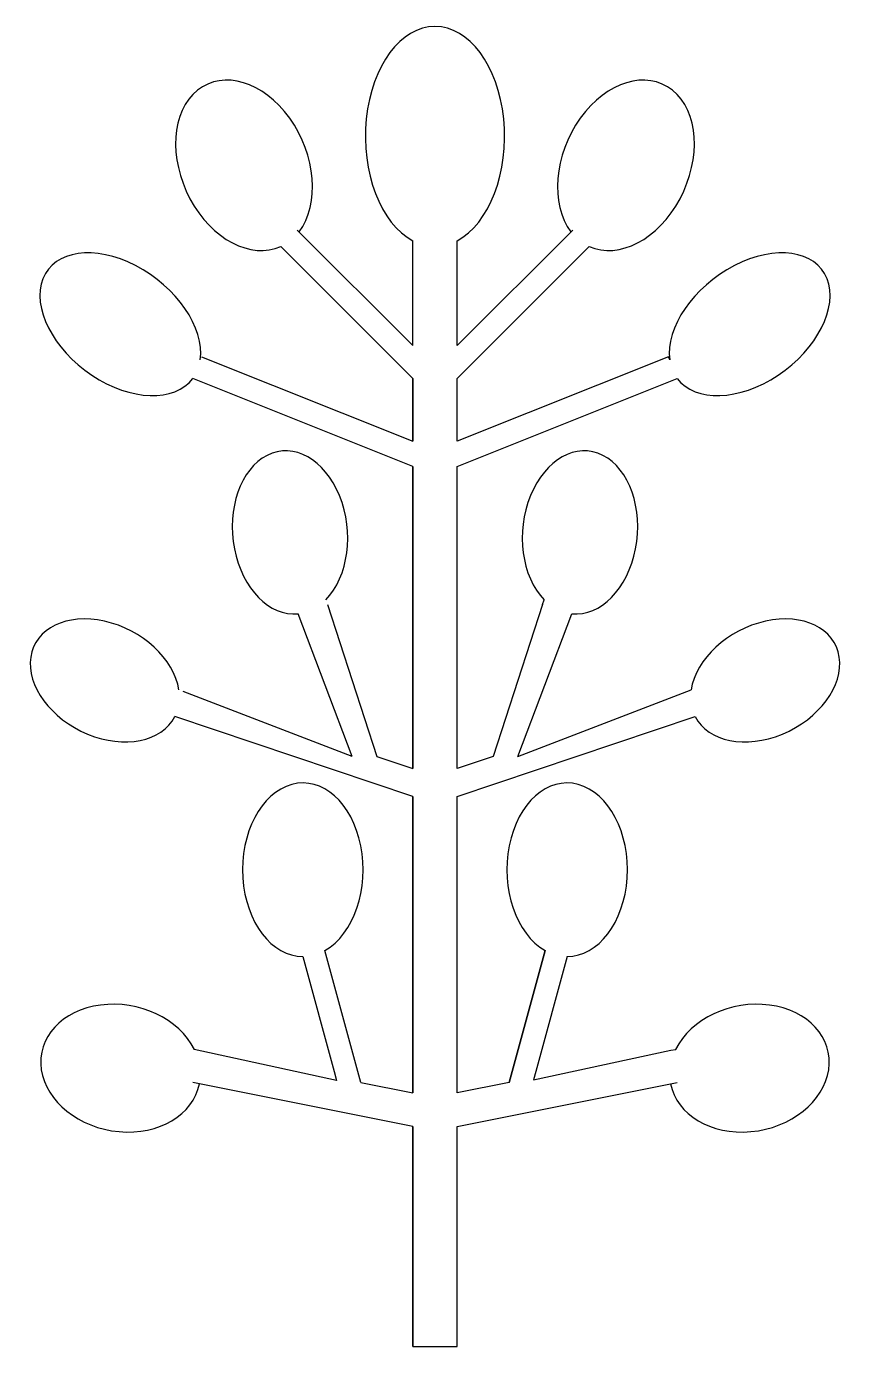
# Model space of a CAD drawing. Header units: millimetres. Extents: x -98 to 88, y 0 to 300.
import ezdxf

# ---------------------------------------------------------------- set-up
doc = ezdxf.new("R2010")
doc.units = ezdxf.units.MM
doc.layers.get('0').update_dxf_attribs({"linetype": 'CONTINUOUS'})

msp = doc.modelspace()

# ---------------------------------------------------------------- linework, layer by layer
for p, q in [((-36.27, 253.73), (-10, 227.46)), ((26.27, 253.73), (0, 227.46)), ((-10, 220), (-40, 250)), ((-10, 250.28), (-10, 251.28)), ((-10, 227.46), (-10, 250.28)), ((0, 250.28), (0, 251.28)), ((0, 227.46), (0, 250.28)), ((0, 220), (30, 250)), ((-58.02, 224.94), (-10, 205.73)), ((48.02, 224.94), (0, 205.73)), ((48.31, 224.23), (48.02, 224.94)), ((-10, 200), (-60, 220)), ((0, 200), (50, 220)), ((0, 205.73), (0, 220)), ((0, 131.33), (0, 200)), ((-29.44, 168.67), (-18.23, 134.09)), ((19.44, 168.67), (8.23, 134.09)), ((19.44, 168.67), (19.78, 169.71)), ((-23.83, 134.09), (-36.08, 166.52)), ((13.83, 134.09), (26.08, 166.52)), ((-23.83, 134.09), (-62.16, 148.87)), ((13.83, 134.09), (52.16, 148.87)), ((52.16, 148.87), (53.16, 149.26)), ((-10, 125), (-64.07, 143.19)), ((0, 125), (54.07, 143.19)), ((-18.23, 134.09), (-10, 131.33)), ((8.23, 134.09), (0, 131.33)), ((0, 57.66), (0, 125)), ((-35, 88.64), (-27.88, 62.51)), ((-21.84, 60.03), (-30, 90)), ((25, 88.64), (17.88, 62.51)), ((-27.33, 60.49), (-59.65, 67.54)), ((17.36, 60.6), (48.53, 67.36)), ((48.53, 67.36), (49.65, 67.54)), ((-27.88, 62.51), (-27.33, 60.49)), ((-21.84, 60.03), (-10, 57.66)), ((11.84, 60.03), (0, 57.66)), ((17.88, 62.51), (17.36, 60.6)), ((-10, 50), (-60, 60)), ((0, 50), (50, 60)), ((-10, 0), (-10, 50)), ((-10, 50), (-10, 0)), ((0, 0), (0, 50)), ((-10, 0), (0, 0))]:
    msp.add_line(p, q)
for points in [[(-10, 205.73), (-10, 220)], [(-10, 131.33), (-10, 200)], [(-10, 57.66), (-10, 125)], [(20, 90), (11.84, 60.03)]]:
    msp.add_lwpolyline(points, close=True)
for centre, major_axis, ratio, start_param, end_param in [((-5, 275), (0, -25), 0.632566, 0.321692, 5.961496), ((-48.35, 268.43), (8.35, -18.43), 0.711248, 0.364836, 6.283185), ((38.35, 268.43), (-8.35, -18.43), 0.711248, 6.283185, 12.201535), ((-76.46, 232.32), (16.46, -12.32), 0.641193, 0.34045, 6.283185), ((66.46, 232.32), (-16.46, -12.32), 0.641193, 0, 5.942736), ((-37.93, 185.01), (1.85, -18.49), 0.701524, 0.530077, 6.283185), ((27.93, 185.01), (-1.85, -18.49), 0.701524, 6.283185, 12.036294), ((-79.97, 151.38), (15.9, -8.2), 0.710911, 0.474515, 6.283185), ((69.97, 151.38), (-15.9, -8.2), 0.710911, 0, 5.80867), ((-35, 108.36), (0, -19.72), 0.694347, 0.373822, 6.283185), ((25, 108.36), (0, -19.72), 0.694347, 0, 5.909363), ((-76.4, 63.28), (-17.9, 3.58), 0.786493, 3.688477, 9.424778), ((66.4, 63.28), (17.9, 3.58), 0.786493, 3.141593, 8.877894)]:
    msp.add_ellipse(centre, major_axis=major_axis, ratio=ratio, start_param=start_param, end_param=end_param)

doc.saveas('drawing.dxf')
